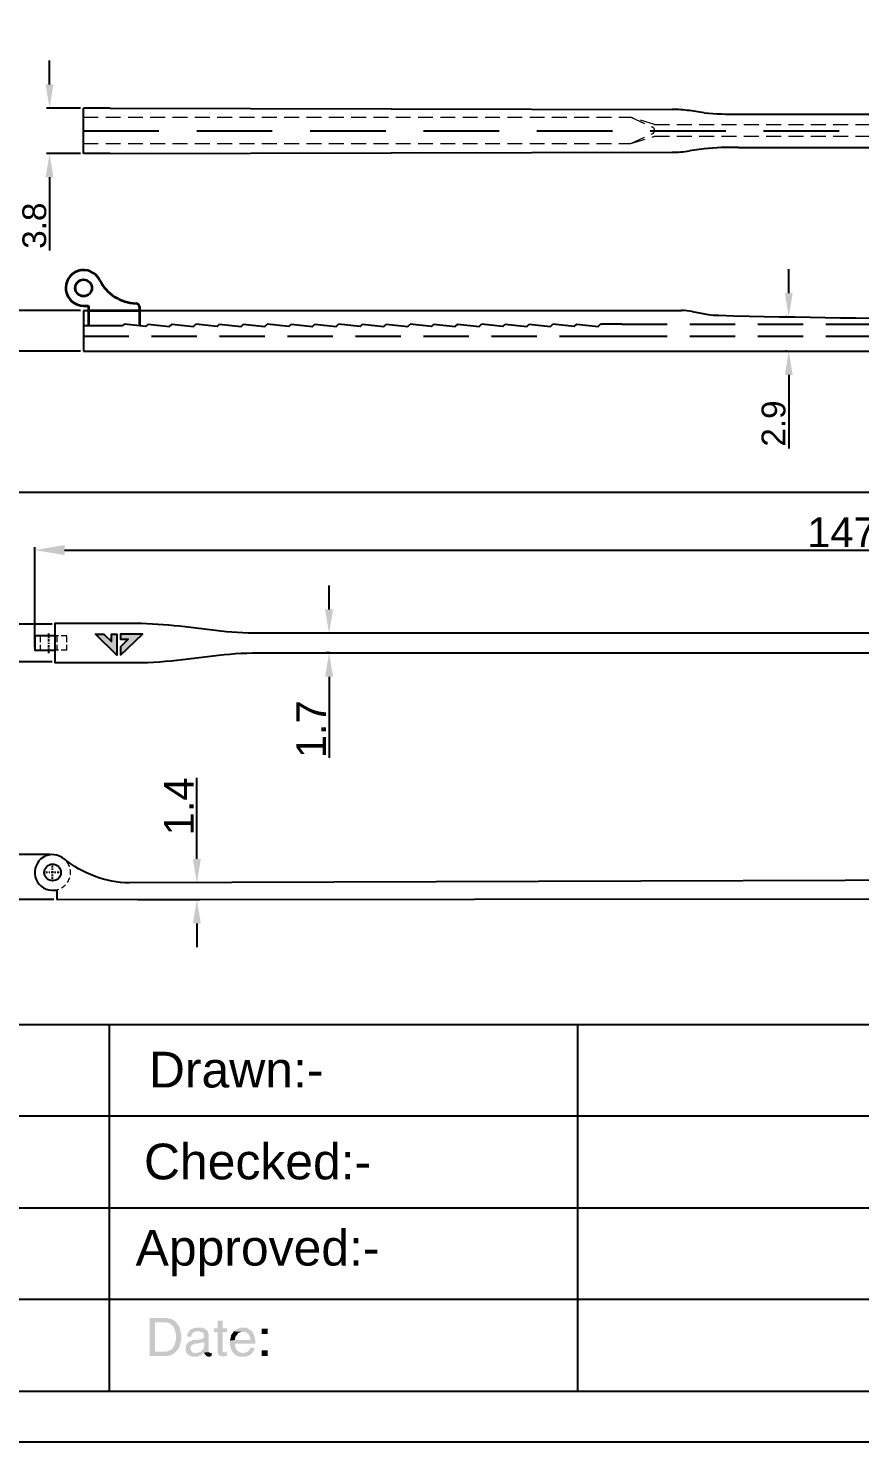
# Model space of a CAD drawing. Header units: millimetres. Extents: x 7018 to 13530, y 4187 to 5692.
# Drawn here: x 9919.8 to 9989.6, y 4951.9 to 5070.6 of the extents above; entities that cross this region are included whole.
import ezdxf

# ---------------------------------------------------------------- set-up
doc = ezdxf.new("R2010")
doc.units = ezdxf.units.MM
for name, pattern in [('CENTER2', [28.575, 19.05, -3.175, 3.175, -3.175]), ('DASHED', [19.05, 12.7, -6.35]), ('HIDDEN', [9.525, 6.35, -3.175]), ('HIDDEN2', [0.1875, 0.125, -0.0625])]:
    doc.linetypes.add(name, pattern=pattern)
for name, color, linetype in [('Center Line', 2, 'CENTER2'), ('Dimension', 3, 'Continuous'), ('Hidden Line', 1, 'HIDDEN2')]:
    doc.layers.add(name, color=color, linetype=linetype)
doc.layers.add('odj', color=4, linetype='Continuous', lineweight=35)
doc.styles.get("Standard").update_dxf_attribs({"font": 'arial.ttf'})
doc.dimstyles.new('Standard$0', dxfattribs={"dimtxt": 2.3, "dimasz": 2, "dimexe": 1, "dimexo": 1, "dimgap": 1, "dimtad": 1, "dimdec": 1, "dimzin": 0, "dimdsep": 46, "dimtxsty": 'Standard', "dimcen": 0, "dimclrd": 4, "dimclre": 4, "dimclrt": 4, "dimadec": 1, "dimazin": 0, "dimtfac": 1, "dimtdec": 1, "dimtofl": 0, "dimtmove": 0, "dimatfit": 0, "dimfxl": 1, "dimtfillclr": 256, "dimtolj": 1, "dimtzin": 0, "dimlwd": -1, "dimlwe": -1, "dimarcsym": 1})

# ---------------------------------------------------------------- blocks, each defined once
blk = doc.blocks.new('*D1778')
at = {"layer": 'Defpoints', "color": 0, "transparency": 16777216}
for p in [(10066.99, 5026.78), (9920.31, 5018.37), (10066.99, 5018.97)]:
    blk.add_point(p, dxfattribs=at)
at = {"layer": 'Dimension', "color": 3, "transparency": 16777216}
for p, q in [((9920.31, 5018.62), (9920.31, 5027.03)), ((9922.81, 5026.78), (10064.49, 5026.78)), ((10066.99, 5019.22), (10066.99, 5027.03))]:
    blk.add_line(p, q, dxfattribs=at)
for points in [[(9922.81, 5027.2), (9922.81, 5026.36), (9920.31, 5026.78)], [(10064.49, 5027.2), (10064.49, 5026.36), (10066.99, 5026.78)]]:
    blk.add_solid(points, dxfattribs=at)
at = {"layer": 'Dimension', "transparency": 16777216, "insert": (9990.05, 5028.28), "char_height": 2.5, "attachment_point": 5}
blk.add_mtext('\\A1;147±2', dxfattribs=at)
blk = doc.blocks.new('*D1779')
at = {"layer": 'Defpoints', "color": 0, "transparency": 16777216}
for p in [(9922.01, 5020.55), (9914.4, 5017.38), (9922.01, 5017.38)]:
    blk.add_point(p, dxfattribs=at)
at = {"layer": 'Dimension', "color": 3, "transparency": 16777216}
for p, q in [((9914.4, 5022.55), (9914.4, 5024.55)), ((9921.76, 5020.55), (9914.15, 5020.55)), ((9921.76, 5017.38), (9914.15, 5017.38)), ((9914.4, 5015.38), (9914.4, 5008.35))]:
    blk.add_line(p, q, dxfattribs=at)
for points in [[(9914.07, 5022.55), (9914.74, 5022.55), (9914.4, 5020.55)], [(9914.07, 5015.38), (9914.74, 5015.38), (9914.4, 5017.38)]]:
    blk.add_solid(points, dxfattribs=at)
at = {"layer": 'Dimension', "transparency": 16777216, "insert": (9912.88, 5010.87), "char_height": 2.5, "attachment_point": 5, "rotation": 90}
blk.add_mtext('\\A1;3.2', dxfattribs=at)
blk = doc.blocks.new('*D1780')
at = {"layer": 'Defpoints', "color": 0, "transparency": 16777216}
for p in [(9945.35, 5019.79), (9945.04, 5018.14), (9945.35, 5018.14)]:
    blk.add_point(p, dxfattribs=at)
at = {"layer": 'Dimension', "color": 3, "transparency": 16777216}
for p, q in [((9945.04, 5021.79), (9945.04, 5023.79)), ((9945.1, 5019.79), (9944.79, 5019.79)), ((9945.1, 5018.14), (9944.79, 5018.14)), ((9945.04, 5016.14), (9945.04, 5009.32))]:
    blk.add_line(p, q, dxfattribs=at)
for points in [[(9944.7, 5021.79), (9945.37, 5021.79), (9945.04, 5019.79)], [(9944.7, 5016.14), (9945.37, 5016.14), (9945.04, 5018.14)]]:
    blk.add_solid(points, dxfattribs=at)
at = {"layer": 'Dimension', "transparency": 16777216, "insert": (9943.53, 5011.73), "char_height": 2.5, "attachment_point": 5, "rotation": 90}
blk.add_mtext('\\A1;1.7', dxfattribs=at)
blk = doc.blocks.new('*D1781')
at = {"layer": 'Defpoints', "color": 0, "transparency": 16777216}
for p in [(9921.81, 5001.2), (9914.47, 4997.42), (9922.15, 4997.42)]:
    blk.add_point(p, dxfattribs=at)
at = {"layer": 'Dimension', "color": 3, "transparency": 16777216}
for p, q in [((9914.47, 5003.2), (9914.47, 5005.2)), ((9921.56, 5001.2), (9914.22, 5001.2)), ((9921.9, 4997.42), (9914.22, 4997.42)), ((9914.47, 4995.42), (9914.47, 4988.36))]:
    blk.add_line(p, q, dxfattribs=at)
for points in [[(9914.13, 5003.2), (9914.8, 5003.2), (9914.47, 5001.2)], [(9914.13, 4995.42), (9914.8, 4995.42), (9914.47, 4997.42)]]:
    blk.add_solid(points, dxfattribs=at)
at = {"layer": 'Dimension', "transparency": 16777216, "insert": (9912.94, 4990.89), "char_height": 2.5, "attachment_point": 5, "rotation": 90}
blk.add_mtext('\\A1;3.8', dxfattribs=at)
blk = doc.blocks.new('*D2427')
at = {"layer": 'Defpoints', "color": 0, "transparency": 16777216}
for p in [(9933.93, 4998.83), (9933.93, 4998.83), (9928.73, 4997.42)]:
    blk.add_point(p, dxfattribs=at)
at = {"layer": 'Dimension', "color": 3, "transparency": 16777216}
for p, q in [((9933.93, 5000.83), (9933.93, 5007.64)), ((9928.98, 4997.42), (9934.18, 4997.42)), ((9933.93, 4995.42), (9933.93, 4993.42))]:
    blk.add_line(p, q, dxfattribs=at)
for points in [[(9933.59, 5000.83), (9934.26, 5000.83), (9933.93, 4998.83)], [(9933.59, 4995.42), (9934.26, 4995.42), (9933.93, 4997.42)]]:
    blk.add_solid(points, dxfattribs=at)
at = {"layer": 'Dimension', "transparency": 16777216, "insert": (9932.42, 5005.24), "char_height": 2.5, "attachment_point": 5, "rotation": 90}
blk.add_mtext('\\A1;1.4', dxfattribs=at)
blk = doc.blocks.new('*D2732')
at = {"layer": 'Defpoints', "color": 0, "transparency": 16777216}
for p in [(9924.39, 5046.9), (9917.11, 5043.5), (9924.39, 5043.5)]:
    blk.add_point(p, dxfattribs=at)
at = {"layer": 'Dimension', "color": 3, "transparency": 16777216}
for p, q in [((9917.11, 5048.9), (9917.11, 5050.9)), ((9924.14, 5046.9), (9916.86, 5046.9)), ((9924.14, 5043.5), (9916.86, 5043.5)), ((9917.11, 5041.5), (9917.11, 5035.37))]:
    blk.add_line(p, q, dxfattribs=at)
for points in [[(9916.78, 5048.9), (9917.45, 5048.9), (9917.11, 5046.9)], [(9916.78, 5041.5), (9917.45, 5041.5), (9917.11, 5043.5)]]:
    blk.add_solid(points, dxfattribs=at)
at = {"layer": 'Dimension', "transparency": 16777216, "insert": (9915.84, 5037.44), "char_height": 2, "attachment_point": 5, "rotation": 90}
blk.add_mtext('\\A1;3.4', dxfattribs=at)
blk = doc.blocks.new('*D2733')
at = {"layer": 'Defpoints', "color": 0, "transparency": 16777216}
for p in [(9983.76, 5046.37), (9983.66, 5043.5), (9983.76, 5043.5)]:
    blk.add_point(p, dxfattribs=at)
at = {"layer": 'Dimension', "color": 3, "transparency": 16777216}
for p, q in [((9983.66, 5048.37), (9983.66, 5050.37)), ((9983.51, 5046.37), (9983.41, 5046.37)), ((9983.51, 5043.5), (9983.41, 5043.5)), ((9983.66, 5041.5), (9983.66, 5035.32))]:
    blk.add_line(p, q, dxfattribs=at)
for points in [[(9983.33, 5048.37), (9983.99, 5048.37), (9983.66, 5046.37)], [(9983.33, 5041.5), (9983.99, 5041.5), (9983.66, 5043.5)]]:
    blk.add_solid(points, dxfattribs=at)
at = {"layer": 'Dimension', "transparency": 16777216, "insert": (9982.39, 5037.41), "char_height": 2, "attachment_point": 5, "rotation": 90}
blk.add_mtext('\\A1;2.9', dxfattribs=at)
blk = doc.blocks.new('*D2734')
at = {"layer": 'Defpoints', "color": 0, "transparency": 16777216}
for p in [(9924.39, 5063.9), (9921.55, 5060.1), (9924.39, 5060.1)]:
    blk.add_point(p, dxfattribs=at)
at = {"layer": 'Dimension', "color": 3, "transparency": 16777216}
for p, q in [((9921.55, 5065.9), (9921.55, 5067.9)), ((9924.14, 5063.9), (9921.3, 5063.9)), ((9924.14, 5060.1), (9921.3, 5060.1)), ((9921.55, 5058.1), (9921.55, 5051.96))]:
    blk.add_line(p, q, dxfattribs=at)
for points in [[(9921.22, 5065.9), (9921.88, 5065.9), (9921.55, 5063.9)], [(9921.22, 5058.1), (9921.88, 5058.1), (9921.55, 5060.1)]]:
    blk.add_solid(points, dxfattribs=at)
at = {"layer": 'Dimension', "transparency": 16777216, "insert": (9920.28, 5054.03), "char_height": 2, "attachment_point": 5, "rotation": 90}
blk.add_mtext('\\A1;3.8', dxfattribs=at)

msp = doc.modelspace()

# ---------------------------------------------------------------- hatches: boundary and pattern name
h = msp.add_hatch(color=256)
h.dxf.hatch_style = 1
h.paths.add_polyline_path([(9929.358, 5019.725), (9927.517, 5019.725), (9927.517, 5019.281), (9928.152, 5019.281), (9927.517, 5018.646), (9927.517, 5017.947)])
h.paths.add_polyline_path([(9927.199, 5019.725), (9926.755, 5019.725), (9926.755, 5019.09), (9926.12, 5019.725), (9925.421, 5019.725), (9927.199, 5017.947)])
at = {"transparency": 33554559}
for points in [[(9931.257, 4962.27), (9929.948, 4962.27), (9929.948, 4959.065), (9931.437, 4959.065), (9931.528, 4959.111), (9931.618, 4959.111), (9931.708, 4959.156), (9931.753, 4959.156), (9931.844, 4959.201), (9931.934, 4959.246), (9931.979, 4959.291), (9932.069, 4959.336), (9932.114, 4959.381), (9932.16, 4959.427), (9930.399, 4959.427), (9930.399, 4961.909), (9931.212, 4961.909), (9932.16, 4961.954), (9932.069, 4961.999), (9932.024, 4962.044), (9931.934, 4962.089), (9931.889, 4962.134), (9931.799, 4962.18), (9931.708, 4962.225), (9931.528, 4962.225), (9931.483, 4962.27), (9931.392, 4962.27)], [(9932.16, 4961.954), (9931.212, 4961.909), (9931.347, 4961.909), (9931.437, 4961.864), (9931.528, 4961.864), (9931.573, 4961.819), (9931.663, 4961.819), (9931.753, 4961.773), (9931.799, 4961.683), (9931.844, 4961.638), (9931.934, 4961.593), (9931.979, 4961.503), (9931.979, 4961.457), (9932.024, 4961.367), (9932.069, 4961.322), (9932.069, 4961.232), (9932.114, 4961.142), (9932.114, 4961.051), (9932.16, 4960.961), (9932.16, 4960.374), (9932.114, 4960.284), (9932.114, 4960.194), (9932.069, 4960.103), (9932.069, 4960.013), (9932.024, 4959.968), (9931.979, 4959.878), (9931.934, 4959.833), (9931.889, 4959.742), (9931.889, 4959.742), (9931.844, 4959.652), (9931.753, 4959.607), (9931.708, 4959.562), (9931.618, 4959.517), (9931.528, 4959.517), (9931.483, 4959.472), (9931.392, 4959.472), (9931.302, 4959.427), (9930.399, 4959.427), (9932.16, 4959.427), (9932.25, 4959.517), (9932.25, 4959.517), (9932.295, 4959.607), (9932.34, 4959.652), (9932.385, 4959.697), (9932.43, 4959.788), (9932.476, 4959.878), (9932.476, 4959.923), (9932.521, 4960.013), (9932.521, 4960.103), (9932.566, 4960.194), (9932.566, 4960.284), (9932.611, 4960.374), (9932.611, 4960.916), (9932.566, 4961.006), (9932.566, 4961.187), (9932.521, 4961.277), (9932.521, 4961.322), (9932.476, 4961.412), (9932.476, 4961.503), (9932.43, 4961.548), (9932.385, 4961.638), (9932.34, 4961.728), (9932.295, 4961.773), (9932.25, 4961.819), (9932.205, 4961.909)], [(9934.822, 4961.187), (9934.01, 4961.142), (9934.191, 4961.142), (9934.236, 4961.096), (9934.326, 4961.096), (9934.371, 4961.051), (9934.461, 4961.006), (9934.506, 4960.916), (9934.506, 4960.826), (9934.552, 4960.735), (9934.552, 4960.735), (9934.506, 4960.645), (9934.506, 4960.6), (9934.461, 4960.555), (9934.371, 4960.51), (9934.326, 4960.51), (9934.236, 4960.465), (9933.739, 4960.419), (9933.604, 4960.419), (9933.514, 4960.374), (9933.423, 4960.329), (9933.378, 4960.329), (9933.288, 4960.284), (9934.552, 4960.239), (9934.552, 4959.923), (9934.506, 4959.833), (9934.506, 4959.697), (9934.461, 4959.652), (9934.371, 4959.562), (9934.326, 4959.517), (9934.281, 4959.472), (9934.236, 4959.427), (9934.145, 4959.381), (9934.055, 4959.381), (9933.965, 4959.336), (9933.062, 4959.336), (9933.107, 4959.246), (9933.198, 4959.201), (9933.243, 4959.156), (9933.288, 4959.111), (9933.378, 4959.065), (9933.423, 4959.065), (9933.514, 4959.02), (9934.01, 4959.02), (9934.055, 4959.065), (9934.145, 4959.111), (9934.236, 4959.111), (9934.281, 4959.156), (9934.371, 4959.201), (9934.461, 4959.291), (9934.461, 4959.291), (9934.552, 4959.381), (9934.958, 4959.381), (9934.913, 4959.472), (9934.913, 4960.916), (9934.868, 4961.006), (9934.868, 4961.096)], [(9934.055, 4961.457), (9933.739, 4961.457), (9933.649, 4961.412), (9933.559, 4961.367), (9933.514, 4961.367), (9933.423, 4961.322), (9933.378, 4961.277), (9933.333, 4961.232), (9933.288, 4961.187), (9933.243, 4961.142), (9933.198, 4961.051), (9933.153, 4960.961), (9933.107, 4960.871), (9933.107, 4960.69), (9933.468, 4960.69), (9933.468, 4960.826), (9933.514, 4960.916), (9933.559, 4960.961), (9933.604, 4961.051), (9933.649, 4961.051), (9933.739, 4961.096), (9933.829, 4961.142), (9934.01, 4961.142), (9934.822, 4961.187), (9934.777, 4961.232), (9934.687, 4961.277), (9934.642, 4961.322), (9934.597, 4961.367), (9934.506, 4961.412), (9934.416, 4961.412), (9934.371, 4961.457), (9934.145, 4961.457)], [(9936.086, 4962.044), (9935.68, 4962.044), (9935.68, 4961.412), (9935.364, 4961.412), (9935.364, 4961.096), (9935.68, 4961.096), (9935.68, 4959.381), (9935.725, 4959.291), (9935.77, 4959.201), (9935.77, 4959.156), (9935.815, 4959.111), (9935.86, 4959.111), (9935.951, 4959.065), (9936.041, 4959.065), (9936.131, 4959.02), (9936.176, 4959.02), (9936.221, 4959.065), (9936.447, 4959.065), (9936.447, 4959.381), (9936.221, 4959.381), (9936.131, 4959.427), (9936.086, 4959.472), (9936.086, 4961.096), (9936.447, 4961.096), (9936.447, 4961.412), (9936.086, 4961.412)], [(9937.801, 4961.457), (9937.575, 4961.457), (9937.485, 4961.412), (9937.44, 4961.412), (9937.35, 4961.367), (9937.26, 4961.322), (9937.214, 4961.277), (9937.124, 4961.232), (9937.079, 4961.187), (9937.034, 4961.142), (9937.801, 4961.096), (9937.982, 4961.096), (9938.072, 4961.051), (9938.162, 4961.006), (9938.207, 4960.961), (9938.252, 4960.916), (9938.252, 4960.916), (9938.298, 4960.826), (9938.343, 4960.78), (9938.388, 4960.69), (9938.388, 4960.6), (9938.433, 4960.51), (9938.433, 4960.419), (9937.124, 4960.419), (9936.718, 4960.374), (9936.718, 4959.923), (9936.763, 4959.833), (9936.763, 4959.742), (9936.808, 4959.652), (9936.808, 4959.607), (9936.853, 4959.517), (9936.898, 4959.427), (9936.944, 4959.381), (9936.989, 4959.336), (9937.801, 4959.336), (9937.711, 4959.336), (9937.621, 4959.381), (9937.53, 4959.381), (9937.485, 4959.427), (9937.395, 4959.472), (9937.35, 4959.517), (9937.305, 4959.562), (9937.26, 4959.607), (9937.214, 4959.652), (9937.214, 4959.742), (9937.169, 4959.788), (9937.169, 4959.878), (9937.124, 4960.013), (9937.124, 4960.103), (9938.839, 4960.103), (9938.839, 4960.419), (9938.794, 4960.51), (9938.794, 4960.69), (9938.749, 4960.78), (9938.704, 4960.871), (9938.704, 4960.916), (9938.659, 4961.006), (9938.613, 4961.051), (9938.568, 4961.142), (9938.523, 4961.187), (9938.433, 4961.232), (9938.388, 4961.277), (9938.298, 4961.322), (9938.252, 4961.367), (9938.162, 4961.412), (9938.072, 4961.457), (9937.891, 4961.457)], [(9937.034, 4961.142), (9936.989, 4961.096), (9936.944, 4961.006), (9936.898, 4960.961), (9936.853, 4960.871), (9936.808, 4960.826), (9936.808, 4960.735), (9936.763, 4960.645), (9936.763, 4960.555), (9936.718, 4960.465), (9936.718, 4960.374), (9937.124, 4960.419), (9937.124, 4960.51), (9937.169, 4960.6), (9937.169, 4960.69), (9937.214, 4960.735), (9937.26, 4960.826), (9937.305, 4960.871), (9937.35, 4960.916), (9937.395, 4961.006), (9937.485, 4961.051), (9937.53, 4961.051), (9937.621, 4961.096), (9937.801, 4961.096)], [(9939.877, 4960.916), (9939.877, 4961.367), (9939.381, 4961.367), (9939.381, 4960.916)], [(9933.288, 4960.284), (9933.243, 4960.239), (9933.153, 4960.194), (9933.153, 4960.149), (9933.107, 4960.103), (9933.062, 4960.013), (9933.017, 4959.968), (9933.017, 4959.878), (9932.972, 4959.788), (9932.972, 4959.562), (9933.017, 4959.472), (9933.017, 4959.381), (9933.062, 4959.336), (9933.784, 4959.336), (9933.649, 4959.336), (9933.559, 4959.381), (9933.514, 4959.427), (9933.468, 4959.472), (9933.423, 4959.562), (9933.378, 4959.652), (9933.378, 4959.788), (9933.423, 4959.878), (9933.468, 4959.923), (9933.514, 4960.013), (9933.559, 4960.013), (9933.649, 4960.058), (9933.739, 4960.103), (9933.92, 4960.103), (9934.281, 4960.194), (9934.461, 4960.194), (9934.552, 4960.239)], [(9934.958, 4959.381), (9934.552, 4959.381), (9934.552, 4959.291), (9935.048, 4959.336), (9935.048, 4959.336)], [(9935.183, 4959.336), (9935.048, 4959.336), (9934.552, 4959.291), (9934.597, 4959.201), (9934.642, 4959.156), (9934.642, 4959.156), (9934.687, 4959.111), (9934.777, 4959.065), (9934.868, 4959.02), (9935.048, 4959.02), (9935.093, 4959.065), (9935.183, 4959.065)], [(9938.794, 4959.788), (9938.388, 4959.788), (9938.388, 4959.652), (9938.343, 4959.607), (9938.252, 4959.517), (9938.207, 4959.472), (9938.162, 4959.427), (9938.072, 4959.381), (9937.982, 4959.381), (9937.891, 4959.336), (9936.989, 4959.336), (9937.034, 4959.246), (9937.124, 4959.201), (9937.169, 4959.156), (9937.26, 4959.111), (9937.35, 4959.065), (9937.395, 4959.065), (9937.485, 4959.02), (9938.072, 4959.02), (9938.162, 4959.065), (9938.252, 4959.111), (9938.298, 4959.111), (9938.388, 4959.156), (9938.433, 4959.201), (9938.523, 4959.246), (9938.568, 4959.336), (9938.613, 4959.381), (9938.659, 4959.472), (9938.704, 4959.517), (9938.749, 4959.607), (9938.749, 4959.697)], [(9939.877, 4959.065), (9939.877, 4959.562), (9939.381, 4959.562), (9939.381, 4959.065)]]:
    msp.add_hatch(color=256, dxfattribs=at).paths.add_polyline_path(points)

# ---------------------------------------------------------------- linework, layer by layer
for p, q in [((9926.641, 5063.902), (9924.391, 5063.902)), ((9924.391, 5060.102), (9924.391, 5063.902)), ((9926.641, 5060.102), (9924.391, 5060.102)), ((9979.448, 5060.607), (10011.174, 5060.588)), ((9924.391, 5046.901), (9974.646, 5046.901)), ((9924.391, 5046.901), (9924.391, 5043.501)), ((9975.533, 5046.822), (9976.874, 5046.581)), ((9924.391, 5043.501), (10065.033, 5043.501)), ((9845.894, 5031.644), (10242.332, 5031.644)), ((9921.73, 4998.198), (9922.151, 4998.198)), ((9922.151, 4998.198), (9922.151, 4997.416)), ((9922.151, 4997.416), (9996.999, 4997.471)), ((9833.076, 4956.132), (10242.332, 4956.132))]:
    msp.add_line(p, q)
at = {"color": 7}
for p, q in [((9926.641, 5063.902), (9973.854, 5063.802)), ((9976.544, 5063.515), (9975.317, 5063.695)), ((9979.448, 5063.397), (10000.72, 5063.397)), ((9926.641, 5060.102), (9973.854, 5060.202)), ((9976.544, 5060.49), (9975.317, 5060.309))]:
    msp.add_line(p, q, dxfattribs=at)
at = {"color": 1, "linetype": 'DASHED', "ltscale": 0.3}
for p, q in [((9924.391, 5045.651), (9927.641, 5045.651)), ((9927.641, 5045.651), (9927.841, 5045.751)), ((9929.641, 5045.551), (9927.841, 5045.751)), ((9929.641, 5045.551), (9929.841, 5045.751)), ((9929.841, 5045.751), (9931.641, 5045.551)), ((9931.641, 5045.551), (9931.841, 5045.751)), ((9931.841, 5045.751), (9933.641, 5045.551)), ((9933.641, 5045.551), (9933.841, 5045.751)), ((9935.641, 5045.554), (9933.841, 5045.751)), ((9935.641, 5045.554), (9935.841, 5045.751)), ((9935.841, 5045.751), (9937.641, 5045.554)), ((9937.641, 5045.554), (9937.841, 5045.751)), ((9937.841, 5045.751), (9939.641, 5045.554)), ((9939.641, 5045.554), (9939.841, 5045.751)), ((9941.641, 5045.556), (9939.841, 5045.751)), ((9941.641, 5045.556), (9941.841, 5045.751)), ((9941.841, 5045.751), (9943.641, 5045.556)), ((9943.641, 5045.556), (9943.841, 5045.751)), ((9943.841, 5045.751), (9945.641, 5045.556)), ((9945.641, 5045.556), (9945.841, 5045.751)), ((9947.641, 5045.559), (9945.841, 5045.751)), ((9947.641, 5045.559), (9947.841, 5045.751)), ((9947.841, 5045.751), (9949.641, 5045.559)), ((9949.641, 5045.559), (9949.841, 5045.751)), ((9949.841, 5045.751), (9951.641, 5045.559)), ((9951.641, 5045.559), (9951.841, 5045.751)), ((9953.641, 5045.562), (9951.841, 5045.751)), ((9953.641, 5045.562), (9953.841, 5045.751)), ((9953.841, 5045.751), (9955.641, 5045.562)), ((9955.641, 5045.562), (9955.841, 5045.751)), ((9955.841, 5045.751), (9957.641, 5045.562)), ((9957.641, 5045.562), (9957.841, 5045.751)), ((9959.641, 5045.564), (9957.841, 5045.751)), ((9959.641, 5045.564), (9959.841, 5045.751)), ((9959.841, 5045.751), (9961.641, 5045.564)), ((9961.641, 5045.564), (9961.841, 5045.751)), ((9961.841, 5045.751), (9963.641, 5045.564)), ((9963.641, 5045.564), (9963.841, 5045.751)), ((9965.641, 5045.567), (9963.841, 5045.751)), ((9965.641, 5045.567), (9965.841, 5045.751)), ((9965.841, 5045.751), (9967.641, 5045.567)), ((9967.641, 5045.567), (9967.841, 5045.751)), ((9969.641, 5045.751), (9967.841, 5045.751)), ((9969.641, 5045.751), (10056.141, 5045.751)), ((9924.391, 5044.751), (9967.641, 5044.751)), ((9967.641, 5044.751), (9969.641, 5044.751)), ((9969.641, 5044.751), (10056.141, 5044.751))]:
    msp.add_line(p, q, dxfattribs=at)
for points in [[(10246.37, 4951.873), (10246.37, 5248.873), (9826.37, 5248.873), (9826.37, 4951.873)], [(9927.517, 5017.947), (9929.358, 5019.725), (9927.517, 5019.725), (9927.517, 5019.281), (9928.152, 5019.281), (9927.517, 5018.646)]]:
    msp.add_lwpolyline(points, close=True)
for points in [[(9933.182, 5017.632), (9935.287, 5017.9, -0.0316586), (9939.075, 5018.14), (9996.999, 5018.14), (9996.999, 5019.791), (9939.154, 5019.791, -0.0305583), (9935.497, 5020.014), (9932.935, 5020.329, 0.01693), (9929.278, 5020.603), (9922.006, 5020.603), (9922.006, 5017.328), (9929.308, 5017.328, 0.0200686), (9933.221, 5017.63)], [(9996.999, 4999.037), (9928.268, 4998.816, -0.1681464), (9922.744, 5000.867)]]:
    msp.add_lwpolyline(points, format="xyb")
for points in [[(9922.006, 5019.565), (9920.306, 5019.565), (9920.306, 5018.365), (9922.006, 5018.365)], [(9925.421, 5019.725), (9926.12, 5019.725), (9926.755, 5019.09), (9926.755, 5019.725), (9927.199, 5019.725), (9927.199, 5017.947), (9925.421, 5019.725), (9925.485, 5019.725)], [(9927.199, 5017.947), (9927.199, 5017.947)], [(9845.894, 4986.912), (10242.332, 4986.912)], [(9926.563, 4986.912), (9926.563, 4956.132)], [(9965.918, 4986.912), (9965.918, 4956.132)], [(9845.894, 4979.24), (10142.024, 4979.24)], [(9845.894, 4971.522), (10194.964, 4971.522)], [(9845.894, 4963.849), (10142.024, 4963.849)]]:
    msp.add_lwpolyline(points)
msp.add_circle((9921.806, 4999.696), 0.7)
at = {"color": 7}
for centre, radius, start, end in [((9973.854, 5053.752), 10.05, 81.63159, 90), ((9979.172, 5092.538), 29.142, 264.82653, 270.54203), ((9973.854, 5070.252), 10.05, 270, 278.36841), ((9979.11, 5032.987), 27.622, 89.30076, 95.33081)]:
    msp.add_arc(centre, radius, start, end, dxfattribs=at)
for centre, radius, start, end in [((9999.299, 5886.769), 840.544, 268.531623, 274.123656), ((9974.646, 5041.901), 5, 79.7868, 90), ((9977.76, 5051.501), 5, 259.7868, 270), ((9921.806, 4999.696), 1.5, 48.357, 267.08324)]:
    msp.add_arc(centre, radius, start, end)
at = {"color": 4, "linetype": 'HIDDEN', "lineweight": 20, "ltscale": 0.072441}
msp.add_arc((9921.806, 4999.696), 1.5, 272.91676, 48.28188, dxfattribs=at)
at = {"layer": 'Center Line', "color": 2, "linetype": 'HIDDEN'}
msp.add_line((9924.391, 5062.002), (10055.842, 5061.984), dxfattribs=at)
at = {"layer": 'Center Line', "linetype": 'CENTER2', "ltscale": 0.01}
for p, q in [((9921.491, 5018.117), (9921.491, 5019.886)), ((9922.366, 4999.696), (9921.246, 4999.696)), ((9921.806, 4999.136), (9921.806, 5000.256))]:
    msp.add_line(p, q, dxfattribs=at)
at = {"layer": 'Hidden Line', "lineweight": 20, "ltscale": 10}
for p, q in [((9924.391, 5063.138), (9970.391, 5063.138)), ((9972.391, 5062.538), (9970.391, 5063.138)), ((9970.391, 5063.138), (9972.215, 5062.311)), ((9972.391, 5062.538), (10055.891, 5062.538)), ((9924.391, 5060.938), (9970.391, 5060.938)), ((9970.391, 5060.938), (9972.215, 5061.764)), ((9970.391, 5060.938), (9972.391, 5061.538)), ((9972.391, 5061.538), (10055.891, 5061.538))]:
    msp.add_line(p, q, dxfattribs=at)
at = {"layer": 'Hidden Line'}
msp.add_line((9924.391, 5060.902), (9924.391, 5063.102), dxfattribs=at)
at = {"layer": 'Hidden Line', "linetype": 'HIDDEN', "lineweight": 20, "ltscale": 0.072441}
for p, q in [((9920.791, 5018.365), (9920.791, 5019.565)), ((9922.991, 5019.565), (9922.006, 5019.565)), ((9922.191, 5018.365), (9922.191, 5019.565)), ((9922.991, 5018.365), (9922.991, 5019.565)), ((9922.991, 5018.365), (9922.006, 5018.365))]:
    msp.add_line(p, q, dxfattribs=at)
at = {"layer": 'Hidden Line', "lineweight": 20, "ltscale": 10}
msp.add_arc((9972.091, 5062.038), 0.3, 294.38496, 65.61504, dxfattribs=at)
at = {"layer": 'odj', "lineweight": 35}
for p, q in [((9924.411, 5047.301), (9924.811, 5047.301)), ((9924.811, 5047.301), (9924.811, 5046.901)), ((9924.811, 5046.901), (9924.811, 5045.651)), ((9924.811, 5046.901), (9929.111, 5046.901)), ((9929.111, 5047.201), (9929.111, 5045.651))]:
    msp.add_line(p, q, dxfattribs=at)
msp.add_circle((9924.411, 5048.801), 0.7, dxfattribs=at)
for centre, radius, start, end in [((9924.411, 5048.801), 1.5, 26.09012, 270), ((9928.902, 5051), 3.5, 206.09012, 268.63481), ((9928.811, 5047.201), 0.3, 0, 88.63481)]:
    msp.add_arc(centre, radius, start, end, dxfattribs=at)

# ---------------------------------------------------------------- texts
at = {"char_height": 2.9997, "width": 34.34827, "attachment_point": 5}
for s, insert in [('Drawn:-', (9937.231, 4983.111)), ('Checked:-', (9939.028, 4975.393)), ('Approved:-', (9939.028, 4967.721))]:
    msp.add_mtext(s, dxfattribs=dict(at, insert=insert))

# ---------------------------------------------------------------- dimensions: what is measured, and where the dimension line sits
at = {"layer": 'Dimension'}
for base, p1, p2, override, picture, middle in [((9921.551, 5060.102), (9924.391, 5063.902), (9924.391, 5060.102), {"dimtxt": 2, "dimexe": 0.25, "dimexo": 0.25, "dimgap": 0.25, "dimclrd": 3, "dimclre": 3, "dimclrt": 256, "dimadec": 0, "dimtdec": 2, "dimatfit": 3}, '*D2734', (9920.279, 5054.03)), ((9917.112, 5043.501), (9924.391, 5046.901), (9924.391, 5043.501), {"dimtxt": 2, "dimexe": 0.25, "dimexo": 0.25, "dimgap": 0.25, "dimclrd": 3, "dimclre": 3, "dimclrt": 256, "dimadec": 0, "dimtdec": 2, "dimatfit": 3}, '*D2732', (9915.841, 5037.435)), ((9983.66, 5043.501), (9983.764, 5046.369), (9983.764, 5043.501), {"dimtxt": 2, "dimexe": 0.25, "dimexo": 0.25, "dimgap": 0.25, "dimclrd": 3, "dimclre": 3, "dimclrt": 256, "dimadec": 0, "dimtdec": 2, "dimatfit": 3}, '*D2733', (9982.389, 5037.412)), ((9914.403, 5017.378), (9922.006, 5020.553), (9922.006, 5017.378), {"dimtxt": 2.5, "dimexe": 0.25, "dimexo": 0.25, "dimgap": 0.25, "dimtad": 1, "dimtih": 0, "dimtoh": 0, "dimclrd": 3, "dimclre": 3, "dimclrt": 256, "dimadec": 2, "dimtp": 1, "dimtm": 1, "dimtdec": 0, "dimatfit": 3}, '*D1779', (9912.876, 5010.866)), ((9945.036, 5018.14), (9945.346, 5019.791), (9945.346, 5018.14), {"dimtxt": 2.5, "dimexe": 0.25, "dimexo": 0.25, "dimgap": 0.25, "dimtad": 1, "dimtih": 0, "dimtoh": 0, "dimclrd": 3, "dimclre": 3, "dimclrt": 256, "dimadec": 2, "dimtp": 1, "dimtm": 1, "dimtdec": 0, "dimatfit": 3}, '*D1780', (9943.531, 5011.732)), ((9933.927, 4998.834), (9928.725, 4997.421), (9933.927, 4998.834), {"dimtxt": 2.5, "dimexe": 0.25, "dimexo": 0.25, "dimgap": 0.25, "dimtad": 1, "dimtih": 0, "dimtoh": 0, "dimclrd": 3, "dimclre": 3, "dimclrt": 256, "dimadec": 2, "dimtp": 1, "dimtm": 1, "dimtdec": 0, "dimatfit": 3}, '*D2427', (9932.421, 5005.237))]:
    dim = msp.add_linear_dim(base=base, p1=p1, p2=p2, angle=90, dimstyle='Standard$0', override=override, dxfattribs=at)
    dim.commit()
    dim.dimension.update_dxf_attribs({"geometry": picture, "text_midpoint": middle})
dim = msp.add_linear_dim(base=(10066.992, 5026.779), p1=(9920.306, 5018.365), p2=(10066.992, 5018.965), dimstyle='Standard$0', override={"dimtxt": 2.5, "dimasz": 2.5, "dimexe": 0.25, "dimexo": 0.25, "dimgap": 0.25, "dimdec": 0, "dimclrd": 3, "dimclre": 3, "dimclrt": 256, "dimadec": 0, "dimtol": 1, "dimtp": 2, "dimtm": 2, "dimtdec": 0, "dimatfit": 3}, dxfattribs=at)
dim.commit()
dim.dimension.update_dxf_attribs({"geometry": '*D1778', "text_midpoint": (9990.046, 5026.779), "dimtype": 160})
dim = msp.add_linear_dim(base=(9914.468, 4997.416), p1=(9921.806, 5001.196), p2=(9922.151, 4997.416), angle=90, dimstyle='Standard$0', override={"dimtxt": 2.5, "dimexe": 0.25, "dimexo": 0.25, "dimgap": 0.25, "dimtad": 1, "dimtih": 0, "dimtoh": 0, "dimclrd": 3, "dimclre": 3, "dimclrt": 256, "dimadec": 2, "dimtp": 1, "dimtm": 1, "dimtdec": 0, "dimatfit": 3}, dxfattribs=at)
dim.commit()
dim.dimension.update_dxf_attribs({"geometry": '*D1781', "text_midpoint": (9914.468, 4990.888), "dimtype": 160})

doc.saveas('drawing.dxf')
